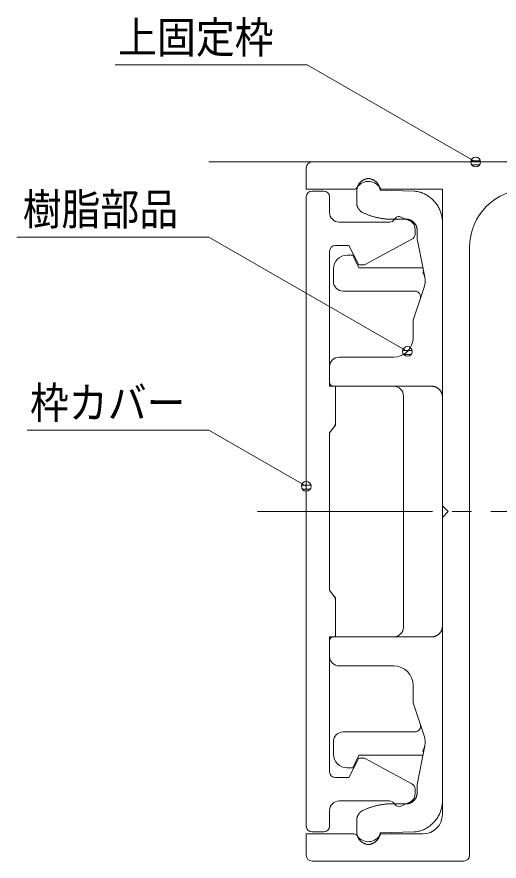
# Model space of a CAD drawing. Units: millimetres on the paper. Extents: x -198 to 198, y -152 to 152.
# Drawn here: x -160.16 to -135.37, y -109.6 to -66.13 of the extents above; entities that cross this region are included whole.
import ezdxf
from ezdxf.enums import TextEntityAlignment as Align

# ---------------------------------------------------------------- set-up
doc = ezdxf.new("R2010")
doc.units = ezdxf.units.MM
doc.linetypes.add('CHAIN2', pattern=[12, 9, -1, 1, -1])
doc.layers.add('0-1_3一般', color=7, linetype='Continuous', lineweight=9)
doc.layers.add('0-2_2寸法-3', color=7, linetype='Continuous', lineweight=9)
doc.styles.add('ＭＳ ゴシック', font='')
doc.styles.get('ＭＳ ゴシック').set_extended_font_data('MS Gothic')

# ---------------------------------------------------------------- blocks, each defined once
blk = doc.blocks.new('グループ-13')
at = {"layer": '0-1_3一般'}
blk.add_line((-60.91, -73.6), (-19.91, -73.6), dxfattribs=at)
blk = doc.blocks.new('グループ-14')
at = {"layer": '0-1_3一般'}
for p, q in [((-55.91, -73.9), (-55.91, -75)), ((-55.61, -73.6), (-41.11, -73.6)), ((-41.11, -75), (-41.11, -73.6)), ((-41.11, -73.6), (-36.71, -73.6)), ((-36.71, -73.6), (-25.21, -73.6)), ((-36.71, -75), (-36.71, -73.6)), ((-24.91, -79.3), (-24.91, -73.9)), ((-38.91, -74.7), (-39.21, -75)), ((-38.91, -74.7), (-38.61, -75)), ((-55.91, -75), (-53.459, -75)), ((-52.078, -75), (-48.91, -75)), ((-48.91, -91.3), (-48.91, -75)), ((-44.51, -75), (-41.11, -75)), ((-41.11, -75), (-39.21, -75)), ((-38.61, -75), (-36.71, -75)), ((-36.71, -75), (-26.31, -75)), ((-26.31, -75), (-26.31, -79.3)), ((-47.51, -109.3), (-47.51, -78)), ((-26.01, -79.6), (-25.21, -79.6)), ((-48.91, -107.2), (-48.91, -96.3)), ((-55.91, -108.2), (-53.459, -108.2)), ((-55.91, -109.3), (-55.91, -108.2)), ((-52.078, -108.2), (-49.91, -108.2)), ((-55.61, -109.6), (-47.81, -109.6))]:
    blk.add_line(p, q, dxfattribs=at)
blk.add_lwpolyline([(-48.91, -96.3), (-48.91, -91.9), (-48.61, -91.6), (-48.91, -91.3)], dxfattribs=at)
for centre, radius, start, end in [((-55.61, -73.9), 0.3, 90, 180), ((-25.21, -73.9), 0.3, 0, 90), ((-52.71, -75.3), 0.7, 25.3769, 146.251), ((-53.459, -74.8), 0.2, 270, 326.251), ((-44.51, -78), 3, 90, 180), ((-26.01, -79.3), 0.3, 180, 270), ((-25.21, -79.3), 0.3, 270, 0), ((-49.91, -107.2), 1, 270, 0), ((-53.459, -108.4), 0.2, 33.749, 90), ((-52.71, -107.9), 0.7, 213.749, 334.6231), ((-55.61, -109.3), 0.3, 180, 270), ((-47.81, -109.3), 0.3, 270, 0)]:
    blk.add_arc(centre, radius, start, end, dxfattribs=at)
blk = doc.blocks.new('グループ-15')
at = {"layer": '0-1_3一般'}
for p, q in [((-55.01, -75.1), (-55.61, -75.1)), ((-55.91, -75.4), (-55.91, -107.8)), ((-54.71, -76.2), (-54.71, -75.4)), ((-50.667, -76.593), (-51.11, -76.4)), ((-51.63, -76.7), (-54.21, -76.7)), ((-50.31, -77.072), (-50.31, -77.315)), ((-54.71, -85.15), (-54.71, -78.2)), ((-54.41, -77.9), (-53.71, -77.9)), ((-53.71, -77.9), (-53.21, -78.9)), ((-54.41, -85.15), (-54.71, -85.15)), ((-54.41, -87.05), (-54.41, -85.15)), ((-54.47, -87.23), (-54.71, -87.55)), ((-54.71, -95.65), (-54.71, -87.55)), ((-54.71, -95.65), (-54.47, -95.97)), ((-54.41, -98.05), (-54.41, -96.15)), ((-54.71, -105), (-54.71, -98.05)), ((-54.71, -98.05), (-54.41, -98.05)), ((-53.21, -104.3), (-53.71, -105.3)), ((-53.71, -105.3), (-54.41, -105.3)), ((-50.31, -105.885), (-50.31, -106.128)), ((-54.21, -106.5), (-51.63, -106.5)), ((-51.11, -106.8), (-50.667, -106.607)), ((-54.71, -107.8), (-54.71, -107)), ((-55.61, -108.1), (-55.01, -108.1))]:
    blk.add_line(p, q, dxfattribs=at)
for points in [[(-50.476, -77.583), (-52.91, -78.9), (-53.21, -78.9)], [(-54.41, -87.068), (-54.41, -87.15), (-54.446, -87.198)], [(-54.464, -95.978), (-54.41, -96.05), (-54.41, -96.128)], [(-53.21, -104.3), (-52.91, -104.3), (-50.476, -105.617)]]:
    blk.add_lwpolyline(points, dxfattribs=at)
for centre, radius, start, end in [((-55.61, -75.4), 0.3, 90, 180), ((-55.01, -75.4), 0.3, 0, 90), ((-54.21, -76.2), 0.5, 180, 270), ((-51.11, -76.7), 0.3, 90, 150), ((-51.63, -76.4), 0.3, 270, 330), ((-50.81, -77.072), 0.5, 0, 73.3008), ((-50.61, -77.315), 0.3, 296.565, 0), ((-54.41, -78.2), 0.3, 90, 180), ((-54.71, -87.05), 0.3, 323.1301, 0), ((-54.71, -96.15), 0.3, 0, 36.8699), ((-54.41, -105), 0.3, 180, 270), ((-50.61, -105.885), 0.3, 0, 63.435), ((-54.21, -107), 0.5, 90, 180), ((-51.63, -106.8), 0.3, 30, 90), ((-50.81, -106.128), 0.5, 286.6992, 0), ((-51.11, -106.5), 0.3, 210, 270), ((-55.61, -107.8), 0.3, 180, 270), ((-55.01, -107.8), 0.3, 270, 0)]:
    blk.add_arc(centre, radius, start, end, dxfattribs=at)
blk = doc.blocks.new('グループ-16')
at = {"layer": '0-1_3一般'}
for p, q in [((-52.734, -74.453), (-52.71, -74.45)), ((-52.687, -74.453), (-52.71, -74.45)), ((-53.31, -75.743), (-53.31, -75.05)), ((-52.11, -75.05), (-50.363, -75.105)), ((-53.309, -75.756), (-53.31, -75.743)), ((-51.648, -76.548), (-51.61, -76.55)), ((-50.71, -76.55), (-51.61, -76.55)), ((-48.915, -76.546), (-48.91, -76.604)), ((-48.91, -77.45), (-48.91, -76.604)), ((-50.213, -77.031), (-50.21, -77.05)), ((-50.21, -77.45), (-50.21, -77.05)), ((-48.91, -85.65), (-48.91, -77.45)), ((-54.51, -79.1), (-54.51, -79.75)), ((-49.91, -79.05), (-53.21, -79.05)), ((-49.915, -79.257), (-49.919, -79.25)), ((-54.01, -80.25), (-50.326, -80.25)), ((-49.844, -80.052), (-50.41, -81.75)), ((-50.41, -82.65), (-50.41, -81.75)), ((-54.21, -83.65), (-51.41, -83.65)), ((-54.71, -84.95), (-54.71, -84.15)), ((-49.426, -85.15), (-54.51, -85.15)), ((-48.912, -85.63), (-48.91, -85.65)), ((-50.91, -97.55), (-50.91, -85.65)), ((-48.91, -97.55), (-48.91, -85.65)), ((-48.91, -105.75), (-48.91, -97.55)), ((-49.426, -98.05), (-54.51, -98.05)), ((-49.406, -98.049), (-49.426, -98.05)), ((-54.71, -98.25), (-54.71, -99.05)), ((-54.21, -99.55), (-51.41, -99.55)), ((-50.41, -100.55), (-50.41, -101.45)), ((-49.844, -103.148), (-50.41, -101.45)), ((-54.01, -102.95), (-50.326, -102.95)), ((-54.51, -104.1), (-54.51, -103.45)), ((-50.21, -105.65), (-49.812, -103.66)), ((-53.21, -104.15), (-53.51, -104.8)), ((-49.91, -104.15), (-53.21, -104.15)), ((-49.915, -103.943), (-49.919, -103.95)), ((-53.51, -104.8), (-53.81, -104.8)), ((-50.21, -105.75), (-50.21, -105.65)), ((-50.21, -106.15), (-50.21, -105.75)), ((-48.91, -106.596), (-48.91, -105.75)), ((-51.61, -106.65), (-50.71, -106.65)), ((-50.691, -106.647), (-50.71, -106.65)), ((-53.061, -107.026), (-53.05, -107.018)), ((-53.017, -107.002), (-53.05, -107.018)), ((-53.31, -108.15), (-53.31, -107.457)), ((-50.363, -108.095), (-52.11, -108.15)), ((-50.306, -108.091), (-50.363, -108.095)), ((-52.734, -108.747), (-52.71, -108.75)), ((-52.687, -108.747), (-52.71, -108.75))]:
    blk.add_line(p, q, dxfattribs=at)
for points in [[(-53.31, -75.05), (-53.308, -75.027), (-53.305, -75.004), (-53.302, -74.981), (-53.298, -74.958), (-53.292, -74.936), (-53.286, -74.915), (-53.28, -74.893), (-53.272, -74.872), (-53.264, -74.851), (-53.255, -74.831), (-53.245, -74.811), (-53.234, -74.791), (-53.223, -74.771), (-53.211, -74.752), (-53.197, -74.733), (-53.184, -74.715), (-53.169, -74.697), (-53.154, -74.679), (-53.137, -74.661), (-53.12, -74.644), (-53.103, -74.628), (-53.085, -74.612), (-53.067, -74.596), (-53.048, -74.582), (-53.029, -74.568), (-53.01, -74.555), (-52.991, -74.543), (-52.971, -74.531), (-52.951, -74.521), (-52.931, -74.511), (-52.91, -74.501), (-52.889, -74.493), (-52.868, -74.485), (-52.846, -74.478), (-52.824, -74.471), (-52.802, -74.465), (-52.78, -74.46), (-52.757, -74.456), (-52.734, -74.453)], [(-52.11, -75.05), (-52.112, -75.027), (-52.115, -75.004), (-52.119, -74.981), (-52.123, -74.958), (-52.128, -74.936), (-52.134, -74.915), (-52.141, -74.893), (-52.148, -74.872), (-52.156, -74.851), (-52.166, -74.831), (-52.175, -74.811), (-52.186, -74.791), (-52.198, -74.771), (-52.21, -74.752), (-52.223, -74.733), (-52.237, -74.715), (-52.251, -74.697), (-52.267, -74.679), (-52.283, -74.661), (-52.3, -74.644), (-52.318, -74.628), (-52.336, -74.612), (-52.354, -74.596), (-52.372, -74.582), (-52.391, -74.568), (-52.41, -74.555), (-52.43, -74.543), (-52.449, -74.531), (-52.469, -74.521), (-52.49, -74.511), (-52.51, -74.501), (-52.531, -74.493), (-52.553, -74.485), (-52.574, -74.478), (-52.596, -74.471), (-52.618, -74.465), (-52.641, -74.46), (-52.664, -74.456), (-52.687, -74.453)], [(-50.363, -75.105), (-50.306, -75.109), (-50.25, -75.116), (-50.194, -75.125), (-50.139, -75.135), (-50.085, -75.148), (-50.032, -75.163), (-49.979, -75.18), (-49.927, -75.198), (-49.876, -75.219), (-49.826, -75.242), (-49.776, -75.267), (-49.728, -75.294), (-49.68, -75.323), (-49.633, -75.354), (-49.586, -75.387), (-49.541, -75.423), (-49.496, -75.46), (-49.452, -75.499), (-49.408, -75.54), (-49.366, -75.583), (-49.325, -75.628), (-49.285, -75.673), (-49.248, -75.719), (-49.213, -75.766), (-49.179, -75.813), (-49.148, -75.861), (-49.118, -75.91), (-49.09, -75.959), (-49.065, -76.009), (-49.041, -76.06), (-49.019, -76.111), (-48.999, -76.163), (-48.981, -76.216), (-48.965, -76.269), (-48.951, -76.324), (-48.939, -76.378), (-48.929, -76.434), (-48.921, -76.49), (-48.915, -76.546)], [(-53.05, -76.182), (-53.061, -76.174), (-53.072, -76.167), (-53.083, -76.159), (-53.093, -76.15), (-53.104, -76.142), (-53.114, -76.134), (-53.123, -76.125), (-53.133, -76.116), (-53.142, -76.107), (-53.151, -76.097), (-53.16, -76.088), (-53.169, -76.078), (-53.178, -76.068), (-53.186, -76.058), (-53.194, -76.047), (-53.202, -76.037), (-53.21, -76.026), (-53.217, -76.015), (-53.224, -76.004), (-53.231, -75.992), (-53.238, -75.981), (-53.245, -75.969), (-53.251, -75.957), (-53.257, -75.945), (-53.262, -75.933), (-53.267, -75.921), (-53.272, -75.909), (-53.277, -75.897), (-53.281, -75.885), (-53.286, -75.872), (-53.289, -75.86), (-53.293, -75.847), (-53.296, -75.835), (-53.299, -75.822), (-53.302, -75.809), (-53.304, -75.796), (-53.306, -75.783), (-53.308, -75.77), (-53.309, -75.756)], [(-53.05, -76.182), (-53.017, -76.198), (-52.983, -76.215), (-52.949, -76.231), (-52.915, -76.246), (-52.88, -76.261), (-52.846, -76.276), (-52.812, -76.29), (-52.777, -76.304), (-52.742, -76.318), (-52.707, -76.331), (-52.672, -76.344), (-52.637, -76.357), (-52.602, -76.369), (-52.566, -76.381), (-52.53, -76.392), (-52.495, -76.403), (-52.459, -76.414), (-52.423, -76.424), (-52.386, -76.434), (-52.35, -76.443), (-52.314, -76.452), (-52.277, -76.461), (-52.24, -76.469), (-52.204, -76.477), (-52.167, -76.485), (-52.13, -76.492), (-52.094, -76.499), (-52.057, -76.505), (-52.02, -76.511), (-51.983, -76.516), (-51.946, -76.522), (-51.909, -76.526), (-51.872, -76.531), (-51.835, -76.535), (-51.797, -76.538), (-51.76, -76.541), (-51.723, -76.544), (-51.685, -76.546), (-51.648, -76.548)], [(-50.71, -76.55), (-50.691, -76.553), (-50.672, -76.556), (-50.653, -76.56), (-50.634, -76.564), (-50.616, -76.569), (-50.598, -76.575), (-50.58, -76.581), (-50.562, -76.587), (-50.545, -76.595), (-50.528, -76.603), (-50.511, -76.611), (-50.495, -76.62), (-50.479, -76.63), (-50.463, -76.64), (-50.447, -76.651), (-50.432, -76.662), (-50.417, -76.674), (-50.402, -76.687), (-50.388, -76.7), (-50.374, -76.714), (-50.36, -76.728), (-50.347, -76.742), (-50.334, -76.757), (-50.322, -76.772), (-50.311, -76.787), (-50.3, -76.803), (-50.29, -76.819), (-50.28, -76.835), (-50.271, -76.851), (-50.263, -76.868), (-50.255, -76.885), (-50.247, -76.902), (-50.241, -76.919), (-50.235, -76.937), (-50.229, -76.955), (-50.224, -76.974), (-50.22, -76.992), (-50.216, -77.011), (-50.213, -77.031)], [(-50.21, -77.45), (-50.21, -77.55), (-49.812, -79.54)], [(-53.21, -79.05), (-53.51, -78.4), (-53.81, -78.4)], [(-49.815, -79.529), (-49.816, -79.522), (-49.818, -79.514), (-49.819, -79.507), (-49.82, -79.5), (-49.822, -79.492), (-49.824, -79.485), (-49.825, -79.478), (-49.827, -79.471), (-49.829, -79.463), (-49.831, -79.456), (-49.833, -79.449), (-49.835, -79.442), (-49.837, -79.435), (-49.84, -79.428), (-49.842, -79.421), (-49.845, -79.414), (-49.847, -79.407), (-49.85, -79.4), (-49.853, -79.393), (-49.856, -79.386), (-49.859, -79.379), (-49.862, -79.372), (-49.865, -79.365), (-49.868, -79.358), (-49.871, -79.352), (-49.874, -79.345), (-49.877, -79.338), (-49.88, -79.331), (-49.883, -79.324), (-49.886, -79.317), (-49.889, -79.311), (-49.893, -79.304), (-49.896, -79.297), (-49.899, -79.29), (-49.902, -79.284), (-49.906, -79.277), (-49.909, -79.27), (-49.912, -79.263), (-49.915, -79.257)], [(-49.426, -85.15), (-49.406, -85.151), (-49.386, -85.153), (-49.367, -85.156), (-49.348, -85.159), (-49.329, -85.163), (-49.31, -85.168), (-49.292, -85.173), (-49.274, -85.179), (-49.256, -85.186), (-49.238, -85.194), (-49.22, -85.202), (-49.203, -85.211), (-49.186, -85.22), (-49.169, -85.23), (-49.153, -85.241), (-49.136, -85.252), (-49.12, -85.265), (-49.104, -85.277), (-49.089, -85.291), (-49.073, -85.305), (-49.058, -85.32), (-49.044, -85.335), (-49.031, -85.35), (-49.018, -85.365), (-49.006, -85.381), (-48.995, -85.397), (-48.984, -85.414), (-48.974, -85.43), (-48.965, -85.447), (-48.956, -85.464), (-48.948, -85.481), (-48.941, -85.499), (-48.935, -85.517), (-48.929, -85.535), (-48.924, -85.554), (-48.92, -85.572), (-48.917, -85.591), (-48.914, -85.611), (-48.912, -85.63)], [(-48.91, -97.55), (-48.912, -97.57), (-48.914, -97.589), (-48.917, -97.609), (-48.92, -97.628), (-48.924, -97.646), (-48.929, -97.665), (-48.935, -97.683), (-48.941, -97.701), (-48.948, -97.719), (-48.956, -97.736), (-48.965, -97.753), (-48.974, -97.77), (-48.984, -97.786), (-48.995, -97.803), (-49.006, -97.819), (-49.018, -97.835), (-49.031, -97.85), (-49.044, -97.865), (-49.058, -97.88), (-49.073, -97.895), (-49.089, -97.909), (-49.104, -97.923), (-49.12, -97.935), (-49.136, -97.948), (-49.153, -97.959), (-49.169, -97.97), (-49.186, -97.98), (-49.203, -97.989), (-49.22, -97.998), (-49.238, -98.006), (-49.256, -98.014), (-49.274, -98.021), (-49.292, -98.027), (-49.31, -98.032), (-49.329, -98.037), (-49.348, -98.041), (-49.367, -98.044), (-49.386, -98.047), (-49.406, -98.049)], [(-49.812, -103.653), (-49.813, -103.661), (-49.815, -103.669), (-49.816, -103.676), (-49.818, -103.684), (-49.819, -103.692), (-49.821, -103.7), (-49.822, -103.707), (-49.824, -103.715), (-49.826, -103.723), (-49.828, -103.73), (-49.83, -103.738), (-49.833, -103.745), (-49.835, -103.753), (-49.837, -103.761), (-49.84, -103.768), (-49.842, -103.776), (-49.845, -103.783), (-49.848, -103.79), (-49.851, -103.798), (-49.853, -103.805), (-49.856, -103.813), (-49.859, -103.82), (-49.863, -103.827), (-49.866, -103.835), (-49.869, -103.842), (-49.872, -103.849), (-49.875, -103.857), (-49.878, -103.864), (-49.881, -103.871), (-49.885, -103.878), (-49.888, -103.886), (-49.891, -103.893), (-49.895, -103.9), (-49.898, -103.907), (-49.901, -103.914), (-49.905, -103.922), (-49.908, -103.929), (-49.912, -103.936), (-49.915, -103.943)], [(-50.21, -106.15), (-50.213, -106.169), (-50.216, -106.189), (-50.22, -106.208), (-50.224, -106.226), (-50.229, -106.245), (-50.235, -106.263), (-50.241, -106.281), (-50.247, -106.298), (-50.255, -106.315), (-50.263, -106.332), (-50.271, -106.349), (-50.28, -106.365), (-50.29, -106.381), (-50.3, -106.397), (-50.311, -106.413), (-50.322, -106.428), (-50.334, -106.443), (-50.347, -106.458), (-50.36, -106.472), (-50.374, -106.486), (-50.388, -106.5), (-50.402, -106.513), (-50.417, -106.526), (-50.432, -106.538), (-50.447, -106.549), (-50.463, -106.56), (-50.479, -106.57), (-50.495, -106.58), (-50.511, -106.589), (-50.528, -106.597), (-50.545, -106.605), (-50.562, -106.613), (-50.58, -106.619), (-50.597, -106.625), (-50.616, -106.631), (-50.634, -106.636), (-50.653, -106.64), (-50.672, -106.644), (-50.691, -106.647)], [(-51.61, -106.65), (-51.648, -106.652), (-51.685, -106.653), (-51.723, -106.656), (-51.76, -106.659), (-51.797, -106.662), (-51.835, -106.665), (-51.872, -106.669), (-51.909, -106.673), (-51.946, -106.678), (-51.983, -106.683), (-52.02, -106.689), (-52.057, -106.695), (-52.094, -106.701), (-52.13, -106.708), (-52.167, -106.715), (-52.204, -106.723), (-52.24, -106.73), (-52.277, -106.739), (-52.314, -106.747), (-52.35, -106.757), (-52.386, -106.766), (-52.423, -106.776), (-52.459, -106.786), (-52.495, -106.797), (-52.53, -106.808), (-52.566, -106.819), (-52.602, -106.831), (-52.637, -106.843), (-52.672, -106.856), (-52.707, -106.869), (-52.742, -106.882), (-52.777, -106.896), (-52.812, -106.91), (-52.846, -106.924), (-52.88, -106.939), (-52.915, -106.954), (-52.949, -106.969), (-52.983, -106.985), (-53.017, -107.002)], [(-48.91, -106.596), (-48.915, -106.654), (-48.921, -106.71), (-48.929, -106.766), (-48.939, -106.822), (-48.951, -106.877), (-48.965, -106.931), (-48.981, -106.984), (-48.999, -107.037), (-49.019, -107.089), (-49.041, -107.14), (-49.064, -107.191), (-49.09, -107.241), (-49.118, -107.29), (-49.147, -107.339), (-49.179, -107.387), (-49.212, -107.434), (-49.248, -107.481), (-49.285, -107.527), (-49.324, -107.572), (-49.365, -107.617), (-49.408, -107.66), (-49.451, -107.701), (-49.496, -107.74), (-49.54, -107.777), (-49.586, -107.813), (-49.632, -107.846), (-49.68, -107.877), (-49.728, -107.906), (-49.776, -107.933), (-49.826, -107.958), (-49.876, -107.981), (-49.927, -108.002), (-49.979, -108.02), (-50.032, -108.037), (-50.085, -108.052), (-50.139, -108.065), (-50.194, -108.075), (-50.25, -108.084), (-50.306, -108.091)], [(-53.31, -107.457), (-53.309, -107.443), (-53.308, -107.43), (-53.306, -107.417), (-53.304, -107.404), (-53.302, -107.391), (-53.299, -107.378), (-53.296, -107.365), (-53.293, -107.353), (-53.29, -107.34), (-53.286, -107.328), (-53.282, -107.315), (-53.277, -107.303), (-53.273, -107.291), (-53.268, -107.279), (-53.262, -107.266), (-53.257, -107.255), (-53.251, -107.243), (-53.245, -107.231), (-53.238, -107.219), (-53.232, -107.208), (-53.224, -107.196), (-53.217, -107.185), (-53.21, -107.174), (-53.202, -107.163), (-53.194, -107.153), (-53.186, -107.142), (-53.178, -107.132), (-53.169, -107.122), (-53.161, -107.112), (-53.152, -107.103), (-53.142, -107.093), (-53.133, -107.084), (-53.123, -107.075), (-53.114, -107.066), (-53.104, -107.058), (-53.093, -107.049), (-53.083, -107.041), (-53.072, -107.033), (-53.061, -107.026)], [(-53.31, -108.15), (-53.308, -108.173), (-53.305, -108.196), (-53.302, -108.219), (-53.298, -108.242), (-53.292, -108.264), (-53.286, -108.285), (-53.28, -108.307), (-53.272, -108.328), (-53.264, -108.349), (-53.255, -108.369), (-53.245, -108.389), (-53.234, -108.409), (-53.223, -108.429), (-53.211, -108.448), (-53.197, -108.467), (-53.184, -108.485), (-53.169, -108.503), (-53.154, -108.521), (-53.137, -108.539), (-53.12, -108.556), (-53.103, -108.572), (-53.085, -108.588), (-53.067, -108.604), (-53.048, -108.618), (-53.029, -108.632), (-53.01, -108.645), (-52.991, -108.657), (-52.971, -108.669), (-52.951, -108.679), (-52.931, -108.689), (-52.91, -108.699), (-52.889, -108.707), (-52.868, -108.715), (-52.846, -108.722), (-52.824, -108.729), (-52.802, -108.735), (-52.78, -108.74), (-52.757, -108.744), (-52.734, -108.747)], [(-52.11, -108.15), (-52.112, -108.173), (-52.115, -108.196), (-52.119, -108.219), (-52.123, -108.242), (-52.128, -108.264), (-52.134, -108.285), (-52.141, -108.307), (-52.148, -108.328), (-52.156, -108.349), (-52.166, -108.369), (-52.175, -108.389), (-52.186, -108.409), (-52.198, -108.429), (-52.21, -108.448), (-52.223, -108.467), (-52.237, -108.485), (-52.251, -108.503), (-52.267, -108.521), (-52.283, -108.539), (-52.3, -108.556), (-52.318, -108.572), (-52.336, -108.588), (-52.354, -108.604), (-52.372, -108.618), (-52.391, -108.632), (-52.41, -108.645), (-52.43, -108.657), (-52.449, -108.669), (-52.469, -108.679), (-52.49, -108.689), (-52.51, -108.699), (-52.531, -108.707), (-52.553, -108.715), (-52.574, -108.722), (-52.596, -108.729), (-52.618, -108.735), (-52.641, -108.74), (-52.664, -108.744), (-52.687, -108.747)]]:
    blk.add_lwpolyline(points, dxfattribs=at)
for centre, radius, start, end in [((-53.81, -79.1), 0.7, 90, 180), ((-50.793, -79.736), 1, 341.565, 11.3099), ((-54.01, -79.75), 0.5, 180, 270), ((-50.326, -80.55), 0.3, 341.565, 90), ((-51.41, -82.65), 1, 270, 0), ((-54.21, -84.15), 0.5, 90, 180), ((-54.51, -84.95), 0.2, 180, 270), ((-51.41, -85.65), 0.5, 0, 90), ((-51.41, -97.55), 0.5, 270, 0), ((-54.51, -98.25), 0.2, 90, 180), ((-54.21, -99.05), 0.5, 180, 270), ((-51.41, -100.55), 1, 0, 90), ((-50.326, -102.65), 0.3, 270, 18.435), ((-54.01, -103.45), 0.5, 90, 180), ((-50.793, -103.464), 1, 348.6901, 18.435), ((-53.81, -104.1), 0.7, 180, 270)]:
    blk.add_arc(centre, radius, start, end, dxfattribs=at)
blk.add_blockref('グループ-15', (0, 0), dxfattribs=at)
blk = doc.blocks.new('グループ-17')
at = {"layer": '0-1_3一般'}
blk.add_blockref('グループ-16', (0, 0), dxfattribs=at)
blk = doc.blocks.new('グループ-19')
at = {"layer": '0-1_3一般', "linetype": 'CHAIN2'}
blk.add_line((-58.41, -91.6), (-45.01, -91.6), dxfattribs=at)
at = {"layer": '0-1_3一般'}
for name in ['グループ-13', 'グループ-14', 'グループ-17']:
    blk.add_blockref(name, (0, 0), dxfattribs=at)

msp = doc.modelspace()

# ---------------------------------------------------------------- linework, layer by layer
at = {"layer": '0-2_2寸法-3'}
for p, q in [((-136.566, -73.35), (-136.584, -73.35)), ((-136.566, -73.35), (-136.584, -73.35)), ((-136.33, -73.55), (-136.82, -73.55)), ((-136.375, -73.75), (-136.775, -73.75)), ((-139.833, -83.307), (-140.323, -83.307)), ((-140.07, -83.107), (-140.087, -83.107)), ((-140.07, -83.107), (-140.087, -83.107)), ((-139.878, -83.507), (-140.278, -83.507)), ((-145.04, -90.25), (-145.53, -90.25)), ((-145.277, -90.05), (-145.294, -90.05)), ((-145.277, -90.05), (-145.294, -90.05)), ((-145.085, -90.45), (-145.485, -90.45))]:
    msp.add_line(p, q, dxfattribs=at)
for points in [[(-136.575, -73.6), (-145.235, -68.6), (-155.113, -68.6)], [(-140.078, -83.357), (-150.285, -77.464), (-160.163, -77.464)], [(-145.285, -90.3), (-150.285, -87.413), (-159.632, -87.413)]]:
    msp.add_lwpolyline(points, dxfattribs=at)
for centre in [(-136.575, -73.6), (-136.575, -73.6), (-140.078, -83.357), (-140.078, -83.357), (-145.285, -90.3), (-145.285, -90.3)]:
    msp.add_circle(centre, 0.25, dxfattribs=at)

# ---------------------------------------------------------------- block references
at = {"layer": '0-1_3一般'}
msp.add_blockref('グループ-19', (-89.375, 0), dxfattribs=at)

# ---------------------------------------------------------------- texts
at = {"layer": '0-2_2寸法-3', "style": 'ＭＳ ゴシック', "width": 0.9}
for s, p in [('上固定枠', (-154.957, -68.483)), ('樹脂部品', (-159.863, -77.337)), ('枠カバー', (-159.488, -87.305))]:
    msp.add_text(s, height=1.628, dxfattribs=at).set_placement(p, align=Align.BOTTOM_LEFT)

doc.saveas('drawing.dxf')
